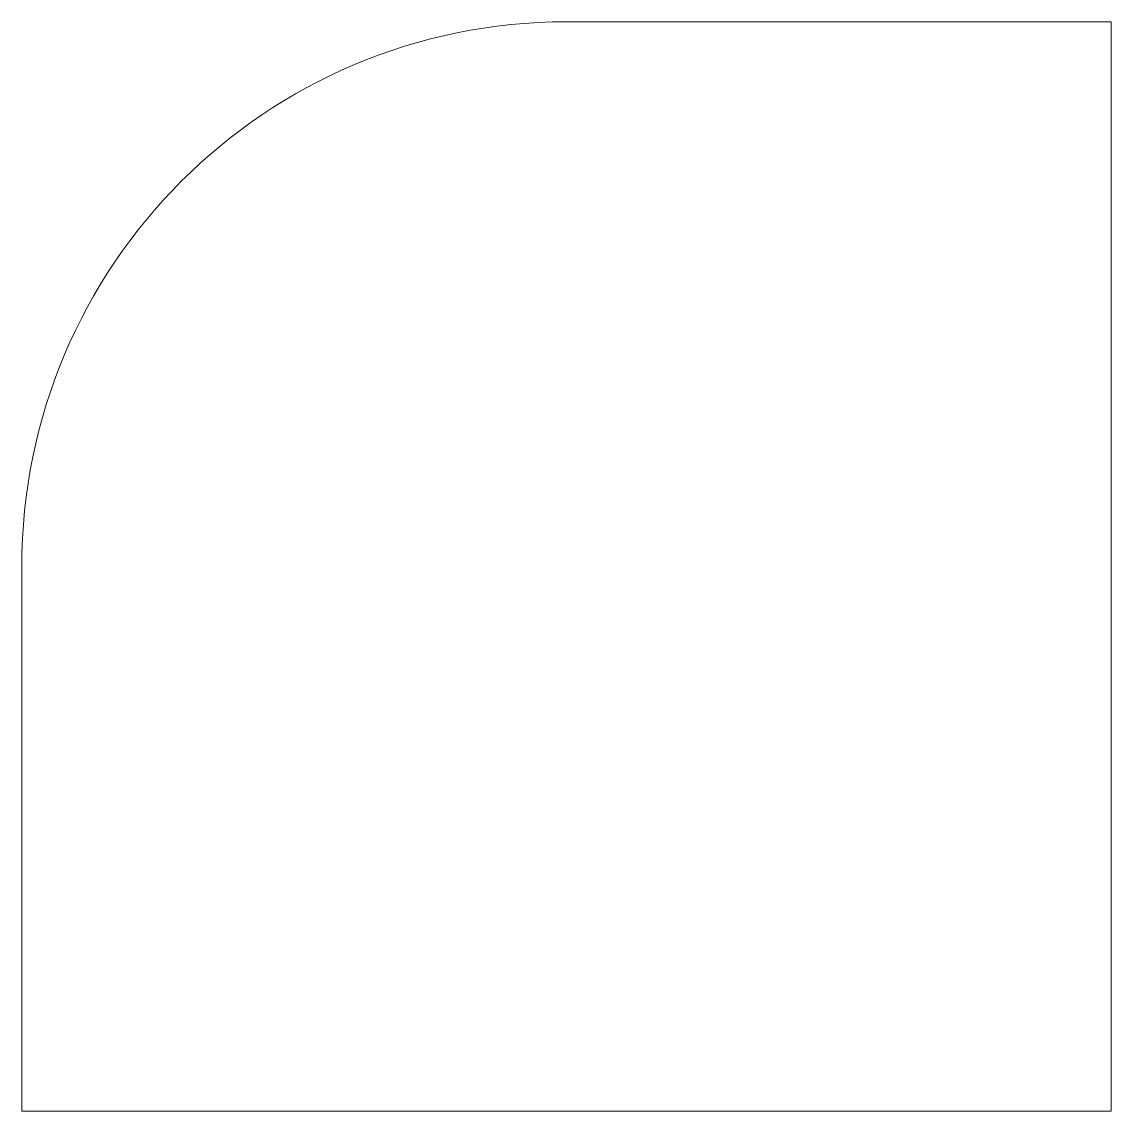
# Model space of a CAD drawing. Header units: millimetres. Extents: x -10 to 10, y -10 to 10.
import ezdxf

# ---------------------------------------------------------------- set-up
doc = ezdxf.new("R2010")
doc.units = ezdxf.units.MM
doc.layers.get('0').update_dxf_attribs({"linetype": 'CONTINUOUS', "lineweight": 0})

msp = doc.modelspace()

# ---------------------------------------------------------------- linework, layer by layer
for p, q in [((0, 10), (10, 10)), ((10, 10), (10, -10)), ((-10, -10), (-10, 0)), ((10, -10), (-10, -10))]:
    msp.add_line(p, q)
msp.add_arc((0, 0), 10, 90, 180)

doc.saveas('drawing.dxf')
